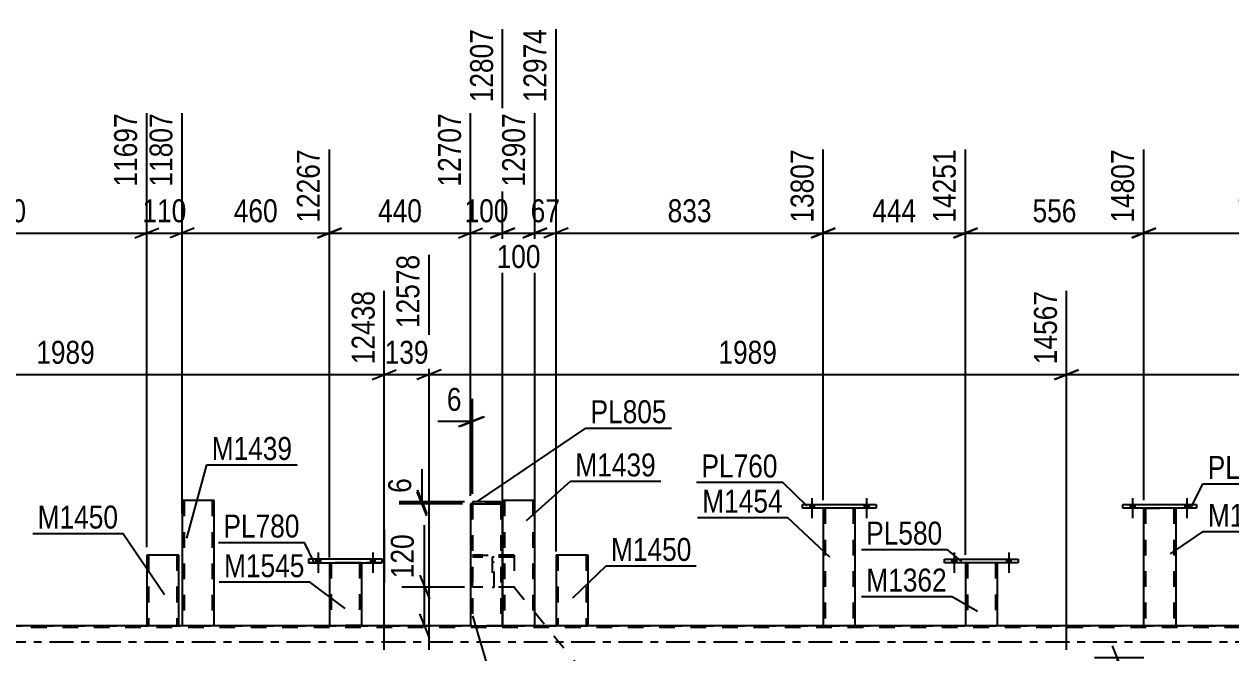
# Model space of a CAD drawing. Header units: millimetres. Extents: x -121 to 720, y -428 to 166.
# Drawn here: x 443.6 to 594.2, y -1.4 to 77 of the extents above; entities that cross this region are included whole.
import ezdxf

# ---------------------------------------------------------------- set-up
doc = ezdxf.new("R2010")
doc.units = ezdxf.units.MM
doc.linetypes.add('DXK_LINE_DOT2', pattern=[3.9198, 1.9599, -1.9599])
doc.linetypes.add('DXK_LINE_DOT3', pattern=[5.9187, 2.979, -0.9799, 0.9799, -0.9799])
doc.styles.add('Arial Narrow', font='ARIALN.TTF', dxfattribs={"height": 0.2})

# ---------------------------------------------------------------- blocks, each defined once
blk = doc.blocks.new('Part-318895430-3475 - 3370')
at = {"color": 7, "linetype": 'DXK_LINE_DOT2'}
for p, q in [((504.72, 10.8), (499.52, 10.8)), ((499.52, 6.8), (499.52, 10.8)), ((499.52, 10.8), (504.72, 10.8)), ((504.72, 10.56), (499.52, 10.56)), ((504.72, 10.56), (499.52, 10.56)), ((504.72, 10.8), (504.72, 6.8)), ((504.72, 6.8), (499.52, 6.8))]:
    blk.add_line(p, q, dxfattribs=at)
blk = doc.blocks.new('Part-318895430-3490 - 3370')
at = {"color": 2, "linetype": 'Continuous'}
for p, q in [((507.29, 17.6), (503.29, 17.6)), ((503.29, 17.6), (503.29, 2)), ((507.29, 2), (507.29, 17.6)), ((507.28, 2), (503.29, 2))]:
    blk.add_line(p, q, dxfattribs=at)
at = {"color": 7, "linetype": 'DXK_LINE_DOT2'}
for p, q in [((503.53, 17.6), (503.53, 2)), ((506.98, 17.6), (506.99, 17.6)), ((506.99, 17.6), (507.03, 17.6)), ((507.03, 17.6), (507.05, 17.6)), ((507.05, 17.6), (507.05, 2)), ((503.29, 2), (503.29, 2)), ((503.29, 2), (503.29, 2)), ((503.29, 2), (503.29, 2)), ((507.03, 2), (506.99, 2)), ((507.03, 2), (506.99, 2)), ((507.05, 2), (507.03, 2)), ((507.03, 2), (507.05, 2)), ((507.29, 2), (507.25, 2)), ((507.28, 2), (507.29, 2)), ((507.29, 2), (507.29, 2)), ((507.29, 2), (507.29, 2))]:
    blk.add_line(p, q, dxfattribs=at)
blk = doc.blocks.new('Part-318895430-3800 - 3370')
at = {"color": 2, "linetype": 'Continuous'}
for p, q in [((479.07, 10.33), (479.07, 9.85)), ((479.07, 10.33), (488.27, 10.33)), ((479.07, 9.85), (488.27, 9.85)), ((488.27, 9.85), (488.27, 10.33))]:
    blk.add_line(p, q, dxfattribs=at)
at = {"color": 7, "linetype": 'DXK_LINE_DOT2'}
for p, q in [((479.07, 10.33), (488.27, 10.33)), ((488.27, 9.85), (479.07, 9.85))]:
    blk.add_line(p, q, dxfattribs=at)
blk = doc.blocks.new('Part-318895430-3433 - 3370')
at = {"color": 2, "linetype": 'Continuous'}
for p, q in [((583.29, 2), (583.29, 16.64)), ((587.29, 16.64), (587.29, 2)), ((587.29, 2), (583.29, 2))]:
    blk.add_line(p, q, dxfattribs=at)
at = {"color": 7, "linetype": 'DXK_LINE_DOT2'}
for p, q in [((583.29, 16.64), (587.29, 16.64)), ((583.53, 16.64), (583.53, 2)), ((587.05, 16.64), (587.05, 2)), ((586.99, 2), (587.03, 2)), ((586.99, 2), (587.03, 2)), ((587.03, 2), (587.05, 2)), ((587.03, 2), (587.05, 2))]:
    blk.add_line(p, q, dxfattribs=at)
blk = doc.blocks.new('Part-318895430-3438 - 3370')
at = {"color": 2, "linetype": 'Continuous'}
for p, q in [((543.29, 16.64), (543.29, 2)), ((547.29, 2), (547.29, 16.64)), ((547.29, 2), (543.29, 2))]:
    blk.add_line(p, q, dxfattribs=at)
at = {"color": 7, "linetype": 'DXK_LINE_DOT2'}
for p, q in [((547.29, 16.64), (543.29, 16.64)), ((543.53, 16.64), (543.53, 2)), ((547.05, 16.64), (547.05, 2)), ((543.29, 2), (543.29, 2)), ((543.29, 2), (543.29, 2)), ((543.29, 2), (543.29, 2)), ((547, 2), (547.03, 2)), ((547, 2), (547.03, 2)), ((547.03, 2), (547.05, 2)), ((547.03, 2), (547.05, 2)), ((547.29, 2), (547.26, 2)), ((547.29, 2), (547.29, 2)), ((547.29, 2), (547.29, 2)), ((547.29, 2), (547.29, 2))]:
    blk.add_line(p, q, dxfattribs=at)
blk = doc.blocks.new('Part-318895430-3453 - 3370')
at = {"color": 2, "linetype": 'Continuous'}
for p, q in [((467.29, 17.6), (463.29, 17.6)), ((463.29, 17.6), (463.29, 2)), ((467.29, 2), (467.29, 17.6)), ((467.28, 2), (463.29, 2))]:
    blk.add_line(p, q, dxfattribs=at)
at = {"color": 7, "linetype": 'DXK_LINE_DOT2'}
for p, q in [((463.53, 17.6), (463.53, 2)), ((466.98, 17.6), (466.99, 17.6)), ((466.99, 17.6), (467.03, 17.6)), ((467.03, 17.6), (467.05, 17.6)), ((467.05, 17.6), (467.05, 2)), ((463.29, 2), (463.29, 2)), ((463.29, 2), (463.29, 2)), ((463.29, 2), (463.29, 2)), ((467.03, 2), (466.99, 2)), ((467.03, 2), (466.99, 2)), ((467.05, 2), (467.03, 2)), ((467.03, 2), (467.05, 2)), ((467.29, 2), (467.25, 2)), ((467.28, 2), (467.29, 2)), ((467.29, 2), (467.29, 2)), ((467.29, 2), (467.29, 2))]:
    blk.add_line(p, q, dxfattribs=at)
blk = doc.blocks.new('Part-318895430-3473 - 3370')
at = {"color": 2, "linetype": 'Continuous'}
for p, q in [((503.05, 17.44), (499.53, 17.44)), ((499.53, 17.44), (499.53, 17.2)), ((503.05, 17.44), (503.05, 17.2))]:
    blk.add_line(p, q, dxfattribs=at)
at = {"color": 7, "linetype": 'DXK_LINE_DOT2'}
blk.add_line((503.05, 17.2), (499.53, 17.2), dxfattribs=at)
blk = doc.blocks.new('Part-318895430-3474 - 3370')
at = {"color": 7, "linetype": 'DXK_LINE_DOT2'}
for p, q in [((502.24, 10.56), (502, 10.56)), ((502, 10.56), (502, 6.8)), ((502.24, 10.56), (502, 10.56)), ((502.24, 6.8), (502.24, 10.56)), ((502, 9.96), (502.24, 9.96)), ((502, 6.8), (502.24, 6.8))]:
    blk.add_line(p, q, dxfattribs=at)
blk = doc.blocks.new('Bolt-318895430-3560 - 3370')
at = {"linetype": 'Continuous'}
for points in [[(479.99, 9.85), (480.55, 9.85), (480.55, 10.33), (479.99, 10.33)], [(479.99, 9.85), (480.55, 9.85), (480.55, 10.33), (479.99, 10.33)], [(486.79, 9.85), (487.35, 9.85), (487.35, 10.33), (486.79, 10.33)], [(486.79, 9.85), (487.35, 9.85), (487.35, 10.33), (486.79, 10.33)]]:
    blk.add_hatch(color=1, dxfattribs=at).paths.add_polyline_path(points)
at = {"color": 1, "linetype": 'Continuous'}
for p, q in [((480.27, 11.13), (480.27, 8.61)), ((480.27, 11.13), (480.27, 8.61)), ((487.07, 11.13), (487.07, 8.61)), ((487.07, 11.13), (487.07, 8.61)), ((479.99, 10.33), (479.99, 9.85)), ((479.99, 10.33), (479.99, 9.85)), ((480.55, 10.33), (480.55, 9.85)), ((480.55, 10.33), (480.55, 9.85)), ((486.79, 10.33), (486.79, 9.85)), ((486.79, 10.33), (486.79, 9.85)), ((487.35, 10.33), (487.35, 9.85)), ((487.35, 10.33), (487.35, 9.85))]:
    blk.add_line(p, q, dxfattribs=at)
blk = doc.blocks.new('Part-318895430-3580 - 3370')
at = {"color": 2, "linetype": 'Continuous'}
for p, q in [((580.69, 17.12), (589.89, 17.12)), ((580.69, 16.64), (580.69, 17.12)), ((589.89, 16.64), (580.69, 16.64)), ((589.89, 17.12), (589.89, 16.64))]:
    blk.add_line(p, q, dxfattribs=at)
blk = doc.blocks.new('Part-318895430-3540 - 3370')
at = {"color": 2, "linetype": 'Continuous'}
for p, q in [((481.67, 9.85), (481.67, 2.01)), ((485.67, 9.85), (485.67, 2.01)), ((481.67, 2.01), (485.67, 2.01))]:
    blk.add_line(p, q, dxfattribs=at)
at = {"color": 7, "linetype": 'DXK_LINE_DOT2'}
for p, q in [((485.67, 9.85), (481.67, 9.85)), ((481.67, 9.85), (481.67, 9.85)), ((481.67, 9.85), (485.67, 9.85)), ((481.67, 9.85), (481.67, 9.85)), ((481.91, 9.85), (481.91, 9.85)), ((481.91, 9.85), (481.91, 2.01)), ((485.43, 9.85), (485.43, 9.85)), ((485.43, 9.85), (485.43, 2.01)), ((485.67, 9.85), (485.67, 9.85)), ((485.67, 9.85), (485.67, 9.85)), ((485.67, 2.01), (481.67, 2.01)), ((485.41, 2.01), (485.37, 2.01))]:
    blk.add_line(p, q, dxfattribs=at)
blk = doc.blocks.new('Bolt-318895430-3558 - 3370')
at = {"linetype": 'Continuous'}
for points in [[(541.61, 16.64), (542.17, 16.64), (542.17, 17.12), (541.61, 17.12)], [(541.61, 16.64), (542.17, 16.64), (542.17, 17.12), (541.61, 17.12)], [(548.41, 16.64), (548.97, 16.64), (548.97, 17.12), (548.41, 17.12)], [(548.41, 16.64), (548.97, 16.64), (548.97, 17.12), (548.41, 17.12)]]:
    blk.add_hatch(color=1, dxfattribs=at).paths.add_polyline_path(points)
at = {"color": 1, "linetype": 'Continuous'}
for p, q in [((541.61, 17.12), (541.61, 16.64)), ((541.61, 17.12), (541.61, 16.64)), ((541.89, 17.92), (541.89, 15.4)), ((541.89, 17.92), (541.89, 15.4)), ((542.17, 17.12), (542.17, 16.64)), ((542.17, 17.12), (542.17, 16.64)), ((548.41, 17.12), (548.41, 16.64)), ((548.41, 17.12), (548.41, 16.64)), ((548.69, 17.92), (548.69, 15.4)), ((548.69, 17.92), (548.69, 15.4)), ((548.97, 17.12), (548.97, 16.64)), ((548.97, 17.12), (548.97, 16.64))]:
    blk.add_line(p, q, dxfattribs=at)
blk = doc.blocks.new('Part-318895430-3673 - 3370')
at = {"color": 2, "linetype": 'Continuous'}
for p, q in [((513.95, 10.79), (509.95, 10.79)), ((509.95, 10.79), (509.95, 2)), ((513.95, 2), (513.95, 10.79)), ((513.95, 1.99), (509.96, 1.99))]:
    blk.add_line(p, q, dxfattribs=at)
at = {"color": 7, "linetype": 'DXK_LINE_DOT2'}
for p, q in [((510.19, 10.79), (510.19, 1.99)), ((513.7, 10.79), (513.71, 10.79)), ((513.71, 10.79), (513.71, 1.99)), ((509.95, 2), (509.95, 1.99)), ((509.95, 1.99), (509.96, 1.99)), ((509.96, 1.99), (509.95, 1.99)), ((513.7, 1.99), (513.66, 1.99)), ((513.7, 1.99), (513.66, 1.99)), ((513.71, 1.99), (513.7, 1.99)), ((513.7, 1.99), (513.71, 1.99)), ((513.95, 1.99), (513.92, 1.99)), ((513.95, 2), (513.95, 1.99)), ((513.95, 1.99), (513.95, 2)), ((513.95, 1.99), (513.95, 1.99))]:
    blk.add_line(p, q, dxfattribs=at)
blk = doc.blocks.new('Bolt-318895430-3677 - 3370')
at = {"linetype": 'Continuous'}
for points in [[(581.61, 16.64), (582.17, 16.64), (582.17, 17.12), (581.61, 17.12)], [(581.61, 16.64), (582.17, 16.64), (582.17, 17.12), (581.61, 17.12)], [(588.41, 16.64), (588.97, 16.64), (588.97, 17.12), (588.41, 17.12)], [(588.41, 16.64), (588.97, 16.64), (588.97, 17.12), (588.41, 17.12)]]:
    blk.add_hatch(color=1, dxfattribs=at).paths.add_polyline_path(points)
at = {"color": 1, "linetype": 'Continuous'}
for p, q in [((581.61, 17.12), (581.61, 16.64)), ((581.61, 17.12), (581.61, 16.64)), ((581.89, 17.92), (581.89, 15.4)), ((581.89, 17.92), (581.89, 15.4)), ((582.17, 17.12), (582.17, 16.64)), ((582.17, 17.12), (582.17, 16.64)), ((588.41, 17.12), (588.41, 16.64)), ((588.41, 17.12), (588.41, 16.64)), ((588.69, 17.92), (588.69, 15.4)), ((588.69, 17.92), (588.69, 15.4)), ((588.97, 17.12), (588.97, 16.64)), ((588.97, 17.12), (588.97, 16.64))]:
    blk.add_line(p, q, dxfattribs=at)
blk = doc.blocks.new('Bolt-318895430-3678 - 3370')
at = {"linetype": 'Continuous'}
for points in [[(559.36, 9.83), (559.92, 9.83), (559.92, 10.31), (559.36, 10.31)], [(559.36, 9.83), (559.92, 9.83), (559.92, 10.31), (559.36, 10.31)], [(566.16, 9.83), (566.72, 9.83), (566.72, 10.31), (566.16, 10.31)], [(566.16, 9.83), (566.72, 9.83), (566.72, 10.31), (566.16, 10.31)]]:
    blk.add_hatch(color=1, dxfattribs=at).paths.add_polyline_path(points)
at = {"color": 1, "linetype": 'Continuous'}
for p, q in [((559.64, 11.11), (559.64, 8.59)), ((559.64, 11.11), (559.64, 8.59)), ((566.44, 11.11), (566.44, 8.59)), ((566.44, 11.11), (566.44, 8.59)), ((559.36, 10.31), (559.36, 9.83)), ((559.36, 10.31), (559.36, 9.83)), ((559.92, 10.31), (559.92, 9.83)), ((559.92, 10.31), (559.92, 9.83)), ((566.16, 10.31), (566.16, 9.83)), ((566.16, 10.31), (566.16, 9.83)), ((566.72, 10.31), (566.72, 9.83)), ((566.72, 10.31), (566.72, 9.83))]:
    blk.add_line(p, q, dxfattribs=at)
blk = doc.blocks.new('Part-318895430-3697 - 3370')
at = {"color": 2, "linetype": 'Continuous'}
for p, q in [((499.29, 17.2), (499.29, 17.2)), ((499.29, 17.2), (503.29, 17.2)), ((499.29, 17.2), (499.29, 2)), ((503.29, 17.2), (503.29, 17.2)), ((503.29, 2), (503.29, 17.2)), ((499.29, 1.99), (503.28, 1.99))]:
    blk.add_line(p, q, dxfattribs=at)
at = {"color": 7, "linetype": 'DXK_LINE_DOT2'}
for p, q in [((503.29, 17.2), (499.29, 17.2)), ((499.29, 17.2), (499.29, 17.2)), ((499.53, 17.2), (499.53, 17.2)), ((499.53, 17.2), (499.53, 1.99)), ((503.05, 17.2), (503.05, 17.2)), ((503.05, 17.2), (503.05, 1.99)), ((503.29, 17.2), (503.29, 17.2)), ((499.29, 2), (499.29, 1.99)), ((503.29, 1.99), (499.29, 1.99)), ((499.29, 1.99), (499.29, 1.99)), ((499.29, 1.99), (499.29, 1.99)), ((503.03, 1.99), (502.99, 1.99)), ((503.29, 1.99), (503.28, 1.99)), ((503.29, 1.99), (503.29, 2)), ((503.29, 1.99), (503.29, 2)), ((503.29, 1.99), (503.29, 1.99))]:
    blk.add_line(p, q, dxfattribs=at)
blk = doc.blocks.new('Part-318895430-3707 - 3370')
at = {"color": 2, "linetype": 'Continuous'}
for p, q in [((462.87, 10.79), (458.87, 10.79)), ((458.87, 10.79), (458.87, 2)), ((462.87, 2), (462.87, 10.79)), ((462.87, 1.99), (458.88, 1.99))]:
    blk.add_line(p, q, dxfattribs=at)
at = {"color": 7, "linetype": 'DXK_LINE_DOT2'}
for p, q in [((459.11, 10.79), (459.11, 1.99)), ((462.56, 10.79), (462.58, 10.79)), ((462.58, 10.79), (462.62, 10.79)), ((462.62, 10.79), (462.63, 10.79)), ((462.63, 10.79), (462.63, 1.99)), ((458.87, 2), (458.87, 1.99)), ((458.87, 1.99), (458.88, 1.99)), ((458.88, 1.99), (458.87, 1.99)), ((462.62, 1.99), (462.58, 1.99)), ((462.62, 1.99), (462.58, 1.99)), ((462.63, 1.99), (462.62, 1.99)), ((462.62, 1.99), (462.63, 1.99)), ((462.87, 1.99), (462.84, 1.99)), ((462.87, 2), (462.87, 1.99)), ((462.87, 1.99), (462.87, 2)), ((462.87, 1.99), (462.87, 1.99))]:
    blk.add_line(p, q, dxfattribs=at)
blk = doc.blocks.new('Part-318895430-3751 - 3370')
at = {"color": 2, "linetype": 'Continuous'}
for p, q in [((558.44, 10.31), (567.64, 10.31)), ((558.44, 9.83), (558.44, 10.31)), ((567.64, 9.83), (558.44, 9.83)), ((567.64, 10.31), (567.64, 9.83))]:
    blk.add_line(p, q, dxfattribs=at)
blk = doc.blocks.new('Part-318895430-3756 - 3370')
at = {"color": 2, "linetype": 'Continuous'}
for p, q in [((561.04, 9.83), (561.04, 2)), ((565.04, 2), (565.04, 9.83)), ((565.03, 1.99), (561.04, 1.99))]:
    blk.add_line(p, q, dxfattribs=at)
at = {"color": 7, "linetype": 'DXK_LINE_DOT2'}
for p, q in [((565.04, 9.83), (561.04, 9.83)), ((561.28, 9.83), (561.28, 1.99)), ((564.8, 9.83), (564.8, 1.99)), ((561.04, 2), (561.04, 1.99)), ((561.04, 1.99), (561.04, 1.99)), ((561.04, 1.99), (561.04, 1.99)), ((564.74, 1.99), (564.78, 1.99)), ((564.74, 1.99), (564.78, 1.99)), ((564.78, 1.99), (564.8, 1.99)), ((564.78, 1.99), (564.8, 1.99)), ((565.04, 1.99), (565, 1.99)), ((565.03, 1.99), (565.04, 1.99)), ((565.04, 2), (565.04, 1.99)), ((565.04, 1.99), (565.04, 2))]:
    blk.add_line(p, q, dxfattribs=at)
blk = doc.blocks.new('Part-318895430-3761 - 3370')
at = {"color": 2, "linetype": 'Continuous'}
for p, q in [((540.69, 17.12), (549.89, 17.12)), ((540.69, 16.64), (540.69, 17.12)), ((549.89, 16.64), (540.69, 16.64)), ((549.89, 17.12), (549.89, 16.64))]:
    blk.add_line(p, q, dxfattribs=at)
blk = doc.blocks.new('Part-318895430-3944 - 3370')
at = {"color": 7, "linetype": 'DXK_LINE_DOT2'}
for p, q in [((638.46, 1.76), (-9, 1.76)), ((104.31, 2), (638.46, 2)), ((462.87, 2), (458.87, 2)), ((467.29, 2), (463.29, 2)), ((507.29, 2), (499.29, 2)), ((513.96, 2), (509.95, 2)), ((547.29, 2), (543.29, 2)), ((565.04, 2), (561.03, 2)), ((587.29, 2), (583.29, 2))]:
    blk.add_line(p, q, dxfattribs=at)
at = {"color": 2, "linetype": 'Continuous'}
for p, q in [((458.87, 2), (427.29, 2)), ((463.29, 2), (462.87, 2)), ((499.29, 2), (467.29, 2)), ((509.95, 2), (507.29, 2)), ((543.29, 2), (513.96, 2)), ((561.03, 2), (547.29, 2)), ((583.29, 2), (565.04, 2)), ((612.12, 2), (587.29, 2))]:
    blk.add_line(p, q, dxfattribs=at)
at = {"color": 7, "linetype": 'DXK_LINE_DOT3'}
blk.add_line((-9, 0), (638.46, 0), dxfattribs=at)
blk = doc.blocks.new('StraightDimension-318895430-22704 - 3370')
at = {"color": 7, "linetype": 'Continuous'}
for p, q in [((492.63, 18.94), (493.83, 15.94)), ((493.83, 15.7), (492.63, 18.7)), ((498.53, 17.44), (490.38, 17.44)), ((498.29, 17.2), (490.38, 17.2)), ((493.23, 17.2), (493.23, 17.44))]:
    blk.add_line(p, q, dxfattribs=at)
at = {"color": 0}
blk.add_wipeout([(492.48, 20.99), (488.28, 20.99), (488.28, 17.96), (492.48, 17.96)], dxfattribs=at)
at = {"color": 7, "linetype": 'Continuous'}
blk.add_line((493.23, 17.44), (493.23, 21.52), dxfattribs=at)
blk.add_line((493.23, 17.44), (493.23, 21.52), dxfattribs=at)
at = {"color": 3, "style": 'Arial Narrow'}
blk.add_text('6', height=2.86, rotation=90.0002, dxfattribs=at).set_placement((491.88, 18.56))
blk = doc.blocks.new('StraightDimension-318895430-22128 - 3370')
at = {"color": 7, "linetype": 'Continuous'}
for p, q in [((492.95, 8.3), (494.15, 5.3)), ((498.52, 6.8), (490.7, 6.8)), ((493.55, 1.99), (493.55, 6.8)), ((494.15, 0.49), (492.95, 3.49)), ((498.29, 1.99), (490.7, 1.99))]:
    blk.add_line(p, q, dxfattribs=at)
at = {"color": 0}
blk.add_wipeout([(492.8, 14.01), (488.6, 14.01), (488.6, 7.32), (492.8, 7.32)], dxfattribs=at)
at = {"color": 7, "linetype": 'Continuous'}
blk.add_line((493.55, 6.8), (493.55, 14.53), dxfattribs=at)
blk.add_line((493.55, 6.8), (493.55, 14.53), dxfattribs=at)
at = {"color": 3, "style": 'Arial Narrow'}
blk.add_text('120', height=2.863, rotation=90.0002, dxfattribs=at).set_placement((492.2, 7.92))
blk = doc.blocks.new('StraightDimension-318895430-10756 - 3370')
at = {"color": 7, "linetype": 'Continuous'}
for p, q in [((543.29, 17.64), (543.29, 61.38)), ((561.04, 10.83), (561.04, 61.38)), ((544.79, 51.54), (541.79, 50.34)), ((559.54, 50.34), (562.54, 51.54)), ((543.29, 50.94), (561.04, 50.94))]:
    blk.add_line(p, q, dxfattribs=at)
at = {"color": 0}
blk.add_wipeout([(555.51, 51.69), (555.51, 55.89), (548.82, 55.89), (548.82, 51.69)], dxfattribs=at)
at = {"color": 3, "style": 'Arial Narrow'}
blk.add_text('444', height=2.863, dxfattribs=at).set_placement((549.42, 52.29))
at = {"color": 0, "linetype": 'Continuous'}
blk.add_wipeout([(560.44, 61.98), (556.24, 61.98), (556.24, 51.64), (560.44, 51.64)], dxfattribs=at)
at = {"color": 3, "linetype": 'Continuous', "style": 'Arial Narrow'}
blk.add_text('14251', height=2.863, rotation=90.0002, dxfattribs=at).set_placement((559.84, 52.24))
blk = doc.blocks.new('StraightDimension-318895430-10758 - 3370')
at = {"color": 7, "linetype": 'Continuous'}
for p, q in [((509.95, 11.25), (509.95, 76.38)), ((507.29, 17.34), (507.29, 65.88)), ((505.79, 50.34), (508.79, 51.54)), ((511.45, 51.54), (508.45, 50.34)), ((507.29, 50.94), (509.95, 50.94))]:
    blk.add_line(p, q, dxfattribs=at)
at = {"color": 0, "linetype": 'Continuous'}
blk.add_wipeout([(509.35, 76.98), (505.15, 76.98), (505.15, 66.64), (509.35, 66.64)], dxfattribs=at)
at = {"color": 0}
blk.add_wipeout([(511.05, 51.69), (511.05, 55.89), (506.19, 55.89), (506.19, 51.69)], dxfattribs=at)
at = {"color": 3, "linetype": 'Continuous', "style": 'Arial Narrow'}
blk.add_text('12974', height=2.863, rotation=90.0002, dxfattribs=at).set_placement((508.75, 67.24))
at = {"color": 3, "style": 'Arial Narrow'}
blk.add_text('67', height=2.863, dxfattribs=at).set_placement((506.79, 52.29))
blk = doc.blocks.new('StraightDimension-318895430-10760 - 3370')
at = {"color": 7, "linetype": 'Continuous'}
for p, q in [((503.29, 16.84), (503.29, 76.38)), ((499.29, 18.2), (499.29, 65.88)), ((497.79, 50.34), (500.79, 51.54)), ((504.79, 51.54), (501.79, 50.34)), ((499.29, 50.94), (503.29, 50.94))]:
    blk.add_line(p, q, dxfattribs=at)
at = {"color": 0, "linetype": 'Continuous'}
blk.add_wipeout([(502.69, 76.98), (498.49, 76.98), (498.49, 66.64), (502.69, 66.64)], dxfattribs=at)
at = {"color": 0}
blk.add_wipeout([(504.63, 51.69), (504.63, 55.89), (497.94, 55.89), (497.94, 51.69)], dxfattribs=at)
at = {"color": 3, "linetype": 'Continuous', "style": 'Arial Narrow'}
blk.add_text('12807', height=2.863, rotation=90.0002, dxfattribs=at).set_placement((502.09, 67.24))
at = {"color": 3, "style": 'Arial Narrow'}
blk.add_text('100', height=2.863, dxfattribs=at).set_placement((498.54, 52.29))
blk = doc.blocks.new('StraightDimension-318895430-21454 - 3370')
at = {"color": 7, "linetype": 'Continuous'}
for p, q in [((573.66, -1), (573.66, 43.74)), ((638.46, 3), (638.46, 43.74)), ((575.16, 33.9), (572.16, 32.7)), ((573.66, 33.3), (638.46, 33.3)), ((636.96, 32.7), (639.96, 33.9))]:
    blk.add_line(p, q, dxfattribs=at)
at = {"color": 0, "linetype": 'Continuous'}
blk.add_wipeout([(637.86, 44.34), (633.66, 44.34), (633.66, 34), (637.86, 34)], dxfattribs=at)
at = {"color": 0}
blk.add_wipeout([(610.31, 34.05), (610.31, 38.25), (601.8, 38.25), (601.8, 34.05)], dxfattribs=at)
at = {"color": 3, "linetype": 'Continuous', "style": 'Arial Narrow'}
blk.add_text('16186', height=2.863, rotation=90.0002, dxfattribs=at).set_placement((637.26, 34.6))
at = {"color": 3, "style": 'Arial Narrow'}
blk.add_text('1620', height=2.863, dxfattribs=at).set_placement((602.4, 34.65))
blk = doc.blocks.new('StraightDimension-318895430-10763 - 3370')
at = {"color": 7, "linetype": 'Continuous'}
for p, q in [((458.87, 11.79), (458.87, 65.88)), ((463.29, 15.98), (463.29, 65.88)), ((457.37, 50.34), (460.37, 51.54)), ((464.79, 51.54), (461.79, 50.34)), ((458.87, 50.94), (463.29, 50.94))]:
    blk.add_line(p, q, dxfattribs=at)
at = {"color": 0}
blk.add_wipeout([(464.42, 51.69), (464.42, 55.89), (457.74, 55.89), (457.74, 51.69)], dxfattribs=at)
at = {"color": 3, "style": 'Arial Narrow'}
blk.add_text('110', height=2.863, dxfattribs=at).set_placement((458.34, 52.29))
at = {"color": 0, "linetype": 'Continuous'}
blk.add_wipeout([(462.69, 66.48), (458.49, 66.48), (458.49, 56.14), (462.69, 56.14)], dxfattribs=at)
at = {"color": 3, "linetype": 'Continuous', "style": 'Arial Narrow'}
blk.add_text('11807', height=2.863, rotation=90.0002, dxfattribs=at).set_placement((462.09, 56.74))
blk = doc.blocks.new('StraightDimension-318895430-22715 - 3370')
at = {"color": 7, "linetype": 'Continuous'}
for p, q in [((499.29, 18.2), (499.29, 30.29)), ((499.53, 18.44), (499.53, 30.29)), ((497.79, 26.84), (500.79, 28.04)), ((501.03, 28.04), (498.03, 26.84)), ((499.29, 27.44), (499.53, 27.44))]:
    blk.add_line(p, q, dxfattribs=at)
at = {"color": 0}
blk.add_wipeout([(498.76, 28.19), (498.76, 32.39), (495.73, 32.39), (495.73, 28.19)], dxfattribs=at)
at = {"color": 7, "linetype": 'Continuous'}
blk.add_line((499.29, 27.44), (495.21, 27.44), dxfattribs=at)
blk.add_line((499.29, 27.44), (495.21, 27.44), dxfattribs=at)
at = {"color": 3, "style": 'Arial Narrow'}
blk.add_text('6', height=2.86, dxfattribs=at).set_placement((496.33, 28.79))
blk = doc.blocks.new('StraightDimension-318895430-10757 - 3370')
at = {"color": 7, "linetype": 'Continuous'}
for p, q in [((509.95, 11.25), (509.95, 76.38)), ((543.29, 17.64), (543.29, 61.38)), ((511.45, 51.54), (508.45, 50.34)), ((541.79, 50.34), (544.79, 51.54)), ((509.95, 50.94), (543.29, 50.94))]:
    blk.add_line(p, q, dxfattribs=at)
at = {"color": 0, "linetype": 'Continuous'}
blk.add_wipeout([(542.69, 61.98), (538.49, 61.98), (538.49, 51.64), (542.69, 51.64)], dxfattribs=at)
at = {"color": 0}
blk.add_wipeout([(529.97, 51.69), (529.97, 55.89), (523.28, 55.89), (523.28, 51.69)], dxfattribs=at)
at = {"color": 3, "linetype": 'Continuous', "style": 'Arial Narrow'}
blk.add_text('13807', height=2.863, rotation=90.0002, dxfattribs=at).set_placement((542.09, 52.24))
at = {"color": 3, "style": 'Arial Narrow'}
blk.add_text('833', height=2.863, dxfattribs=at).set_placement((523.88, 52.29))
blk = doc.blocks.new('StraightDimension-318895430-10754 - 3370')
at = {"color": 7, "linetype": 'Continuous'}
for p, q in [((583.29, 17.64), (583.29, 61.38)), ((612.12, 10.83), (612.12, 61.38)), ((584.79, 51.54), (581.79, 50.34)), ((610.62, 50.34), (613.62, 51.54)), ((583.29, 50.94), (612.12, 50.94))]:
    blk.add_line(p, q, dxfattribs=at)
at = {"color": 0, "linetype": 'Continuous'}
blk.add_wipeout([(611.52, 61.98), (607.32, 61.98), (607.32, 51.64), (611.52, 51.64)], dxfattribs=at)
at = {"color": 0}
blk.add_wipeout([(601.04, 51.69), (601.04, 55.89), (594.36, 55.89), (594.36, 51.69)], dxfattribs=at)
at = {"color": 3, "linetype": 'Continuous', "style": 'Arial Narrow'}
blk.add_text('15528', height=2.863, rotation=90.0002, dxfattribs=at).set_placement((610.92, 52.24))
at = {"color": 3, "style": 'Arial Narrow'}
blk.add_text('721', height=2.863, dxfattribs=at).set_placement((594.96, 52.29))
blk = doc.blocks.new('StraightDimension-318895430-10755 - 3370')
at = {"color": 7, "linetype": 'Continuous'}
for p, q in [((561.04, 10.83), (561.04, 61.38)), ((583.29, 17.64), (583.29, 61.38)), ((562.54, 51.54), (559.54, 50.34)), ((581.79, 50.34), (584.79, 51.54)), ((561.04, 50.94), (583.29, 50.94))]:
    blk.add_line(p, q, dxfattribs=at)
at = {"color": 0, "linetype": 'Continuous'}
blk.add_wipeout([(582.69, 61.98), (578.49, 61.98), (578.49, 51.64), (582.69, 51.64)], dxfattribs=at)
at = {"color": 0}
blk.add_wipeout([(575.5, 51.69), (575.5, 55.89), (568.82, 55.89), (568.82, 51.69)], dxfattribs=at)
at = {"color": 3, "linetype": 'Continuous', "style": 'Arial Narrow'}
blk.add_text('14807', height=2.863, rotation=90.0002, dxfattribs=at).set_placement((582.09, 52.24))
at = {"color": 3, "style": 'Arial Narrow'}
blk.add_text('556', height=2.863, dxfattribs=at).set_placement((569.42, 52.29))
blk = doc.blocks.new('StraightDimension-318895430-10759 - 3370')
at = {"color": 7, "linetype": 'Continuous'}
for p, q in [((503.29, 16.84), (503.29, 76.38)), ((507.29, 17.34), (507.29, 65.88)), ((501.79, 50.34), (504.79, 51.54)), ((508.79, 51.54), (505.79, 50.34)), ((503.29, 50.94), (507.29, 50.94))]:
    blk.add_line(p, q, dxfattribs=at)
at = {"color": 0, "linetype": 'Continuous'}
blk.add_wipeout([(506.69, 66.48), (502.49, 66.48), (502.49, 56.14), (506.69, 56.14)], dxfattribs=at)
at = {"color": 0}
blk.add_wipeout([(508.63, 45.99), (508.63, 50.19), (501.94, 50.19), (501.94, 45.99)], dxfattribs=at)
at = {"color": 3, "linetype": 'Continuous', "style": 'Arial Narrow'}
blk.add_text('12907', height=2.863, rotation=90.0002, dxfattribs=at).set_placement((506.09, 56.74))
at = {"color": 3, "style": 'Arial Narrow'}
blk.add_text('100', height=2.863, dxfattribs=at).set_placement((502.54, 46.59))
blk = doc.blocks.new('StraightDimension-318895430-10761 - 3370')
at = {"color": 7, "linetype": 'Continuous'}
for p, q in [((499.29, 18.2), (499.29, 65.88)), ((481.67, 10.52), (481.67, 61.38)), ((483.17, 51.54), (480.17, 50.34)), ((497.79, 50.34), (500.79, 51.54)), ((481.67, 50.94), (499.29, 50.94))]:
    blk.add_line(p, q, dxfattribs=at)
at = {"color": 0}
blk.add_wipeout([(493.82, 51.69), (493.82, 55.89), (487.14, 55.89), (487.14, 51.69)], dxfattribs=at)
at = {"color": 3, "style": 'Arial Narrow'}
blk.add_text('440', height=2.863, dxfattribs=at).set_placement((487.74, 52.29))
at = {"color": 0, "linetype": 'Continuous'}
blk.add_wipeout([(498.69, 66.48), (494.49, 66.48), (494.49, 56.14), (498.69, 56.14)], dxfattribs=at)
at = {"color": 3, "linetype": 'Continuous', "style": 'Arial Narrow'}
blk.add_text('12707', height=2.863, rotation=90.0002, dxfattribs=at).set_placement((498.09, 56.74))
blk = doc.blocks.new('StraightDimension-318895430-10762 - 3370')
at = {"color": 7, "linetype": 'Continuous'}
for p, q in [((463.29, 15.98), (463.29, 65.88)), ((481.67, 10.52), (481.67, 61.38)), ((464.79, 51.54), (461.79, 50.34)), ((480.17, 50.34), (483.17, 51.54)), ((463.29, 50.94), (481.67, 50.94))]:
    blk.add_line(p, q, dxfattribs=at)
at = {"color": 0, "linetype": 'Continuous'}
blk.add_wipeout([(481.07, 61.98), (476.87, 61.98), (476.87, 51.64), (481.07, 51.64)], dxfattribs=at)
at = {"color": 0}
blk.add_wipeout([(475.82, 51.69), (475.82, 55.89), (469.14, 55.89), (469.14, 51.69)], dxfattribs=at)
at = {"color": 3, "linetype": 'Continuous', "style": 'Arial Narrow'}
blk.add_text('12267', height=2.863, rotation=90.0002, dxfattribs=at).set_placement((480.47, 52.24))
at = {"color": 3, "style": 'Arial Narrow'}
blk.add_text('460', height=2.863, dxfattribs=at).set_placement((469.74, 52.29))
blk = doc.blocks.new('StraightDimension-318895430-10764 - 3370')
at = {"color": 7, "linetype": 'Continuous'}
for p, q in [((423.29, 17.64), (423.29, 65.88)), ((458.87, 11.79), (458.87, 65.88)), ((424.79, 51.54), (421.79, 50.34)), ((457.37, 50.34), (460.37, 51.54)), ((423.29, 50.94), (458.87, 50.94))]:
    blk.add_line(p, q, dxfattribs=at)
at = {"color": 0, "linetype": 'Continuous'}
blk.add_wipeout([(458.27, 66.48), (454.07, 66.48), (454.07, 56.14), (458.27, 56.14)], dxfattribs=at)
at = {"color": 0}
blk.add_wipeout([(444.43, 51.69), (444.43, 55.89), (437.74, 55.89), (437.74, 51.69)], dxfattribs=at)
at = {"color": 3, "linetype": 'Continuous', "style": 'Arial Narrow'}
blk.add_text('11697', height=2.863, rotation=90.0002, dxfattribs=at).set_placement((457.67, 56.74))
at = {"color": 3, "style": 'Arial Narrow'}
blk.add_text('890', height=2.863, dxfattribs=at).set_placement((438.34, 52.29))
blk = doc.blocks.new('StraightDimension-318895430-21455 - 3370')
at = {"color": 7, "linetype": 'Continuous'}
for p, q in [((494.1, -1), (494.1, 48.24)), ((573.66, -1), (573.66, 43.74)), ((495.6, 33.9), (492.6, 32.7)), ((494.1, 33.3), (573.66, 33.3)), ((572.16, 32.7), (575.16, 33.9))]:
    blk.add_line(p, q, dxfattribs=at)
at = {"color": 0, "linetype": 'Continuous'}
blk.add_wipeout([(573.06, 44.34), (568.86, 44.34), (568.86, 34), (573.06, 34)], dxfattribs=at)
at = {"color": 0}
blk.add_wipeout([(538.14, 34.05), (538.14, 38.25), (529.62, 38.25), (529.62, 34.05)], dxfattribs=at)
at = {"color": 3, "linetype": 'Continuous', "style": 'Arial Narrow'}
blk.add_text('14567', height=2.863, rotation=90.0002, dxfattribs=at).set_placement((572.46, 34.6))
at = {"color": 3, "style": 'Arial Narrow'}
blk.add_text('1989', height=2.863, dxfattribs=at).set_placement((530.22, 34.65))
blk = doc.blocks.new('StraightDimension-318895430-21456 - 3370')
at = {"color": 7, "linetype": 'Continuous'}
for p, q in [((494.1, -1), (494.1, 48.24)), ((488.52, -1), (488.52, 43.74)), ((487.02, 32.7), (490.02, 33.9)), ((488.52, 33.3), (494.1, 33.3)), ((495.6, 33.9), (492.6, 32.7))]:
    blk.add_line(p, q, dxfattribs=at)
at = {"color": 0}
blk.add_wipeout([(494.65, 34.05), (494.65, 38.25), (487.97, 38.25), (487.97, 34.05)], dxfattribs=at)
at = {"color": 3, "style": 'Arial Narrow'}
blk.add_text('139', height=2.863, dxfattribs=at).set_placement((488.57, 34.65))
at = {"color": 0, "linetype": 'Continuous'}
blk.add_wipeout([(493.5, 48.84), (489.3, 48.84), (489.3, 38.5), (493.5, 38.5)], dxfattribs=at)
at = {"color": 3, "linetype": 'Continuous', "style": 'Arial Narrow'}
blk.add_text('12578', height=2.863, rotation=90.0002, dxfattribs=at).set_placement((492.9, 39.1))
blk = doc.blocks.new('StraightDimension-318895430-21457 - 3370')
at = {"color": 7, "linetype": 'Continuous'}
for p, q in [((408.96, -1), (408.96, 48.24)), ((488.52, -1), (488.52, 43.74)), ((410.46, 33.9), (407.46, 32.7)), ((408.96, 33.3), (488.52, 33.3)), ((487.02, 32.7), (490.02, 33.9))]:
    blk.add_line(p, q, dxfattribs=at)
at = {"color": 0, "linetype": 'Continuous'}
blk.add_wipeout([(487.92, 44.34), (483.72, 44.34), (483.72, 34), (487.92, 34)], dxfattribs=at)
at = {"color": 0}
blk.add_wipeout([(453, 34.05), (453, 38.25), (444.49, 38.25), (444.49, 34.05)], dxfattribs=at)
at = {"color": 3, "linetype": 'Continuous', "style": 'Arial Narrow'}
blk.add_text('12438', height=2.863, rotation=90.0002, dxfattribs=at).set_placement((487.32, 34.6))
at = {"color": 3, "style": 'Arial Narrow'}
blk.add_text('1989', height=2.863, dxfattribs=at).set_placement((445.09, 34.65))
blk = doc.blocks.new('StraightDimension-318895430-21916 - 3370')
at = {"color": 7, "linetype": 'Continuous'}
for p, q in [((580.61, -3.5), (579.41, -0.5)), ((583.31, -2), (577.16, -2)), ((580.01, -124), (580.01, -2)), ((579.41, -122.5), (580.61, -125.5)), ((573.42, -124), (582.41, -124))]:
    blk.add_line(p, q, dxfattribs=at)
at = {"color": 0}
blk.add_wipeout([(579.26, -58.74), (575.06, -58.74), (575.06, -67.26), (579.26, -67.26)], dxfattribs=at)
at = {"color": 3, "style": 'Arial Narrow'}
blk.add_text('3050', height=2.863, rotation=90.0002, dxfattribs=at).set_placement((578.66, -66.66))
blk = doc.blocks.new('Mark-318895430-3486 - 3370')
at = {"color": 0}
blk.add_wipeout([(522.41, 20.61), (522.41, 23.61), (512.36, 23.61), (512.36, 20.61)], dxfattribs=at)
blk.add_wipeout([(522.41, 20.61), (522.41, 23.61), (512.36, 23.61), (512.36, 20.61)], dxfattribs=at)
at = {"color": 30, "linetype": 'Continuous'}
for p, q in [((506.26, 15.11), (511.76, 20.01)), ((511.76, 20.01), (523.01, 20.01))]:
    blk.add_line(p, q, dxfattribs=at)
at = {"color": 3, "style": 'Arial Narrow'}
blk.add_text('M1439', height=2.863, dxfattribs=at).set_placement((512.36, 20.61))
blk = doc.blocks.new('Mark-318895430-3429 - 3370')
at = {"color": 0}
blk.add_wipeout([(601.36, 14.33), (601.36, 17.33), (591.3, 17.33), (591.3, 14.33)], dxfattribs=at)
blk.add_wipeout([(601.36, 14.33), (601.36, 17.33), (591.3, 17.33), (591.3, 14.33)], dxfattribs=at)
at = {"color": 30, "linetype": 'Continuous'}
for p, q in [((586.65, 10.96), (590.7, 13.73)), ((590.7, 13.73), (601.96, 13.73))]:
    blk.add_line(p, q, dxfattribs=at)
at = {"color": 3, "style": 'Arial Narrow'}
blk.add_text('M1454', height=2.863, dxfattribs=at).set_placement((591.3, 14.33))
blk = doc.blocks.new('Mark-318895430-3434 - 3370')
at = {"color": 0}
blk.add_wipeout([(538.25, 16.09), (538.25, 19.09), (528.2, 19.09), (528.2, 16.09)], dxfattribs=at)
blk.add_wipeout([(538.25, 16.09), (538.25, 19.09), (528.2, 19.09), (528.2, 16.09)], dxfattribs=at)
at = {"color": 30, "linetype": 'Continuous'}
for p in [(527.6, 15.49), (544.14, 10.54)]:
    blk.add_line(p, (538.85, 15.49), dxfattribs=at)
at = {"color": 3, "style": 'Arial Narrow'}
blk.add_text('M1454', height=2.863, dxfattribs=at).set_placement((528.2, 16.09))
blk = doc.blocks.new('Mark-318895430-3449 - 3370')
at = {"color": 0}
blk.add_wipeout([(477.03, 22.66), (477.03, 25.66), (466.98, 25.66), (466.98, 22.66)], dxfattribs=at)
blk.add_wipeout([(477.03, 22.66), (477.03, 25.66), (466.98, 25.66), (466.98, 22.66)], dxfattribs=at)
at = {"color": 30, "linetype": 'Continuous'}
for p, q in [((463.86, 12.92), (466.38, 22.06)), ((466.38, 22.06), (477.63, 22.06))]:
    blk.add_line(p, q, dxfattribs=at)
at = {"color": 3, "style": 'Arial Narrow'}
blk.add_text('M1439', height=2.863, dxfattribs=at).set_placement((466.98, 22.66))
blk = doc.blocks.new('Mark-318895430-3469 - 3370')
at = {"color": 0}
blk.add_wipeout([(523.76, 27.24), (523.76, 30.24), (514.26, 30.24), (514.26, 27.24)], dxfattribs=at)
blk.add_wipeout([(523.76, 27.24), (523.76, 30.24), (514.26, 30.24), (514.26, 27.24)], dxfattribs=at)
at = {"color": 30, "linetype": 'Continuous'}
for p, q in [((500.07, 17.44), (513.66, 26.64)), ((513.66, 26.64), (524.36, 26.64))]:
    blk.add_line(p, q, dxfattribs=at)
at = {"color": 3, "style": 'Arial Narrow'}
blk.add_text('PL805', height=2.863, dxfattribs=at).set_placement((514.26, 27.24))
blk = doc.blocks.new('Mark-318895430-3576 - 3370')
at = {"color": 0}
blk.add_wipeout([(600.79, 20.3), (600.79, 23.3), (591.28, 23.3), (591.28, 20.3)], dxfattribs=at)
blk.add_wipeout([(600.79, 20.3), (600.79, 23.3), (591.28, 23.3), (591.28, 20.3)], dxfattribs=at)
at = {"color": 30, "linetype": 'Continuous'}
for p, q in [((589.24, 16.81), (590.68, 19.7)), ((590.68, 19.7), (601.39, 19.7))]:
    blk.add_line(p, q, dxfattribs=at)
at = {"color": 3, "style": 'Arial Narrow'}
blk.add_text('PL760', height=2.863, dxfattribs=at).set_placement((591.28, 20.3))
blk = doc.blocks.new('Mark-318895430-3536 - 3370')
at = {"color": 0}
blk.add_wipeout([(478.57, 8.05), (478.57, 11.05), (468.52, 11.05), (468.52, 8.05)], dxfattribs=at)
blk.add_wipeout([(478.57, 8.05), (478.57, 11.05), (468.52, 11.05), (468.52, 8.05)], dxfattribs=at)
at = {"color": 30, "linetype": 'Continuous'}
for p in [(467.92, 7.45), (483.63, 4.16)]:
    blk.add_line(p, (479.17, 7.45), dxfattribs=at)
at = {"color": 3, "style": 'Arial Narrow'}
blk.add_text('M1545', height=2.863, dxfattribs=at).set_placement((468.52, 8.05))
blk = doc.blocks.new('Mark-318895430-3703 - 3370')
at = {"color": 0}
blk.add_wipeout([(455.31, 14.11), (455.31, 17.11), (445.26, 17.11), (445.26, 14.11)], dxfattribs=at)
blk.add_wipeout([(455.31, 14.11), (455.31, 17.11), (445.26, 17.11), (445.26, 14.11)], dxfattribs=at)
at = {"color": 30, "linetype": 'Continuous'}
for p in [(444.66, 13.51), (461.08, 5.87)]:
    blk.add_line(p, (455.91, 13.51), dxfattribs=at)
at = {"color": 3, "style": 'Arial Narrow'}
blk.add_text('M1450', height=2.863, dxfattribs=at).set_placement((445.26, 14.11))
blk = doc.blocks.new('Mark-318895430-3669 - 3370')
at = {"color": 0}
blk.add_wipeout([(526.86, 10.08), (526.86, 13.08), (516.81, 13.08), (516.81, 10.08)], dxfattribs=at)
blk.add_wipeout([(526.86, 10.08), (526.86, 13.08), (516.81, 13.08), (516.81, 10.08)], dxfattribs=at)
at = {"color": 30, "linetype": 'Continuous'}
for p, q in [((512.04, 5.47), (516.21, 9.48)), ((516.21, 9.48), (527.46, 9.48))]:
    blk.add_line(p, q, dxfattribs=at)
at = {"color": 3, "style": 'Arial Narrow'}
blk.add_text('M1450', height=2.863, dxfattribs=at).set_placement((516.81, 10.08))
blk = doc.blocks.new('Mark-318895430-3693 - 3370')
at = {"color": 0}
blk.add_wipeout([(513.76, -8.31), (513.76, -5.31), (503.71, -5.31), (503.71, -8.31)], dxfattribs=at)
blk.add_wipeout([(513.76, -8.31), (513.76, -5.31), (503.71, -5.31), (503.71, -8.31)], dxfattribs=at)
at = {"color": 30, "linetype": 'Continuous'}
for p, q in [((499.53, 3.24), (503.11, -8.91)), ((503.11, -8.91), (514.36, -8.91))]:
    blk.add_line(p, q, dxfattribs=at)
at = {"color": 3, "style": 'Arial Narrow'}
blk.add_text('M1470', height=2.863, dxfattribs=at).set_placement((503.71, -8.31))
blk = doc.blocks.new('Mark-318895430-3747 - 3370')
at = {"color": 0}
blk.add_wipeout([(558.16, 12.11), (558.16, 15.11), (548.66, 15.11), (548.66, 12.11)], dxfattribs=at)
blk.add_wipeout([(558.16, 12.11), (558.16, 15.11), (548.66, 15.11), (548.66, 12.11)], dxfattribs=at)
at = {"color": 30, "linetype": 'Continuous'}
for p in [(548.06, 11.51), (560.6, 10)]:
    blk.add_line(p, (558.76, 11.51), dxfattribs=at)
at = {"color": 3, "style": 'Arial Narrow'}
blk.add_text('PL580', height=2.863, dxfattribs=at).set_placement((548.66, 12.11))
blk = doc.blocks.new('Mark-318895430-3752 - 3370')
at = {"color": 0}
blk.add_wipeout([(558.72, 6.26), (558.72, 9.26), (548.67, 9.26), (548.67, 6.26)], dxfattribs=at)
blk.add_wipeout([(558.72, 6.26), (558.72, 9.26), (548.67, 9.26), (548.67, 6.26)], dxfattribs=at)
at = {"color": 30, "linetype": 'Continuous'}
for p in [(548.07, 5.66), (562.54, 3.77)]:
    blk.add_line(p, (559.32, 5.66), dxfattribs=at)
at = {"color": 3, "style": 'Arial Narrow'}
blk.add_text('M1362', height=2.863, dxfattribs=at).set_placement((548.67, 6.26))
blk = doc.blocks.new('Mark-318895430-3757 - 3370')
at = {"color": 0}
blk.add_wipeout([(537.61, 20.48), (537.61, 23.48), (528.1, 23.48), (528.1, 20.48)], dxfattribs=at)
blk.add_wipeout([(537.61, 20.48), (537.61, 23.48), (528.1, 23.48), (528.1, 20.48)], dxfattribs=at)
at = {"color": 30, "linetype": 'Continuous'}
for p in [(527.5, 19.88), (541.28, 16.9)]:
    blk.add_line(p, (538.21, 19.88), dxfattribs=at)
at = {"color": 3, "style": 'Arial Narrow'}
blk.add_text('PL760', height=2.863, dxfattribs=at).set_placement((528.1, 20.48))
blk = doc.blocks.new('Mark-318895430-3796 - 3370')
at = {"color": 0}
blk.add_wipeout([(477.95, 12.99), (477.95, 15.99), (468.45, 15.99), (468.45, 12.99)], dxfattribs=at)
blk.add_wipeout([(477.95, 12.99), (477.95, 15.99), (468.45, 15.99), (468.45, 12.99)], dxfattribs=at)
at = {"color": 30, "linetype": 'Continuous'}
for p in [(467.85, 12.39), (479.77, 9.86)]:
    blk.add_line(p, (478.55, 12.39), dxfattribs=at)
at = {"color": 3, "style": 'Arial Narrow'}
blk.add_text('PL780', height=2.863, dxfattribs=at).set_placement((468.45, 12.99))
blk = doc.blocks.new('Mark-318895430-22138 - 3370')
at = {"color": 0}
blk.add_wipeout([(527.48, -7.57), (527.48, -4.57), (517.61, -4.57), (517.61, -7.57)], dxfattribs=at)
blk.add_wipeout([(527.48, -7.57), (527.48, -4.57), (517.61, -4.57), (517.61, -7.57)], dxfattribs=at)
at = {"color": 30, "linetype": 'DXK_LINE_DOT2'}
for p, q in [((504.72, 6.8), (517.01, -8.17)), ((517.01, -8.17), (528.08, -8.17))]:
    blk.add_line(p, q, dxfattribs=at)
at = {"color": 3, "style": 'Arial Narrow'}
blk.add_text('BPL15', height=2.863, dxfattribs=at).set_placement((517.61, -7.57))

msp = doc.modelspace()

# ---------------------------------------------------------------- block references
for name in ['StraightDimension-318895430-22704 - 3370', 'Part-318895430-3453 - 3370', 'Part-318895430-3697 - 3370', 'Part-318895430-3473 - 3370', 'Part-318895430-3490 - 3370', 'Part-318895430-3761 - 3370', 'Bolt-318895430-3558 - 3370', 'Part-318895430-3438 - 3370', 'Part-318895430-3580 - 3370', 'Bolt-318895430-3677 - 3370', 'Part-318895430-3433 - 3370', 'Part-318895430-3707 - 3370', 'Bolt-318895430-3560 - 3370', 'Part-318895430-3475 - 3370', 'Part-318895430-3474 - 3370', 'Part-318895430-3673 - 3370', 'Bolt-318895430-3678 - 3370', 'Part-318895430-3800 - 3370', 'Part-318895430-3540 - 3370', 'Part-318895430-3751 - 3370', 'Part-318895430-3756 - 3370', 'Part-318895430-3944 - 3370']:
    msp.add_blockref(name, (0, 0))

# ---------------------------------------------------------------- next in the draw order: block references
for name in ['StraightDimension-318895430-10758 - 3370', 'StraightDimension-318895430-10763 - 3370', 'StraightDimension-318895430-10756 - 3370', 'StraightDimension-318895430-21454 - 3370', 'StraightDimension-318895430-22128 - 3370']:
    msp.add_blockref(name, (0, 0))

# ---------------------------------------------------------------- next in the draw order: block references
for name in ['StraightDimension-318895430-10760 - 3370', 'StraightDimension-318895430-10757 - 3370', 'StraightDimension-318895430-10764 - 3370', 'StraightDimension-318895430-10754 - 3370']:
    msp.add_blockref(name, (0, 0))

# ---------------------------------------------------------------- next in the draw order: block references
for name in ['StraightDimension-318895430-10759 - 3370', 'StraightDimension-318895430-10755 - 3370', 'StraightDimension-318895430-22715 - 3370', 'Mark-318895430-3429 - 3370']:
    msp.add_blockref(name, (0, 0))

# ---------------------------------------------------------------- next in the draw order: block references
for name in ['StraightDimension-318895430-10761 - 3370', 'Mark-318895430-3576 - 3370']:
    msp.add_blockref(name, (0, 0))

# ---------------------------------------------------------------- next in the draw order: block references
for name in ['StraightDimension-318895430-10762 - 3370', 'StraightDimension-318895430-21455 - 3370']:
    msp.add_blockref(name, (0, 0))

# ---------------------------------------------------------------- next in the draw order: block references
for name in ['StraightDimension-318895430-21456 - 3370', 'Mark-318895430-3486 - 3370', 'Mark-318895430-3434 - 3370', 'Mark-318895430-3747 - 3370', 'Mark-318895430-3693 - 3370', 'StraightDimension-318895430-21916 - 3370']:
    msp.add_blockref(name, (0, 0))

# ---------------------------------------------------------------- next in the draw order: block references
for name in ['StraightDimension-318895430-21457 - 3370', 'Mark-318895430-3469 - 3370', 'Mark-318895430-3757 - 3370', 'Mark-318895430-3669 - 3370', 'Mark-318895430-3752 - 3370']:
    msp.add_blockref(name, (0, 0))

# ---------------------------------------------------------------- next in the draw order: block references
for name in ['Mark-318895430-3449 - 3370', 'Mark-318895430-3703 - 3370', 'Mark-318895430-3536 - 3370', 'Mark-318895430-22138 - 3370']:
    msp.add_blockref(name, (0, 0))

# ---------------------------------------------------------------- next in the draw order: block references
msp.add_blockref('Mark-318895430-3796 - 3370', (0, 0))

doc.saveas('drawing.dxf')
